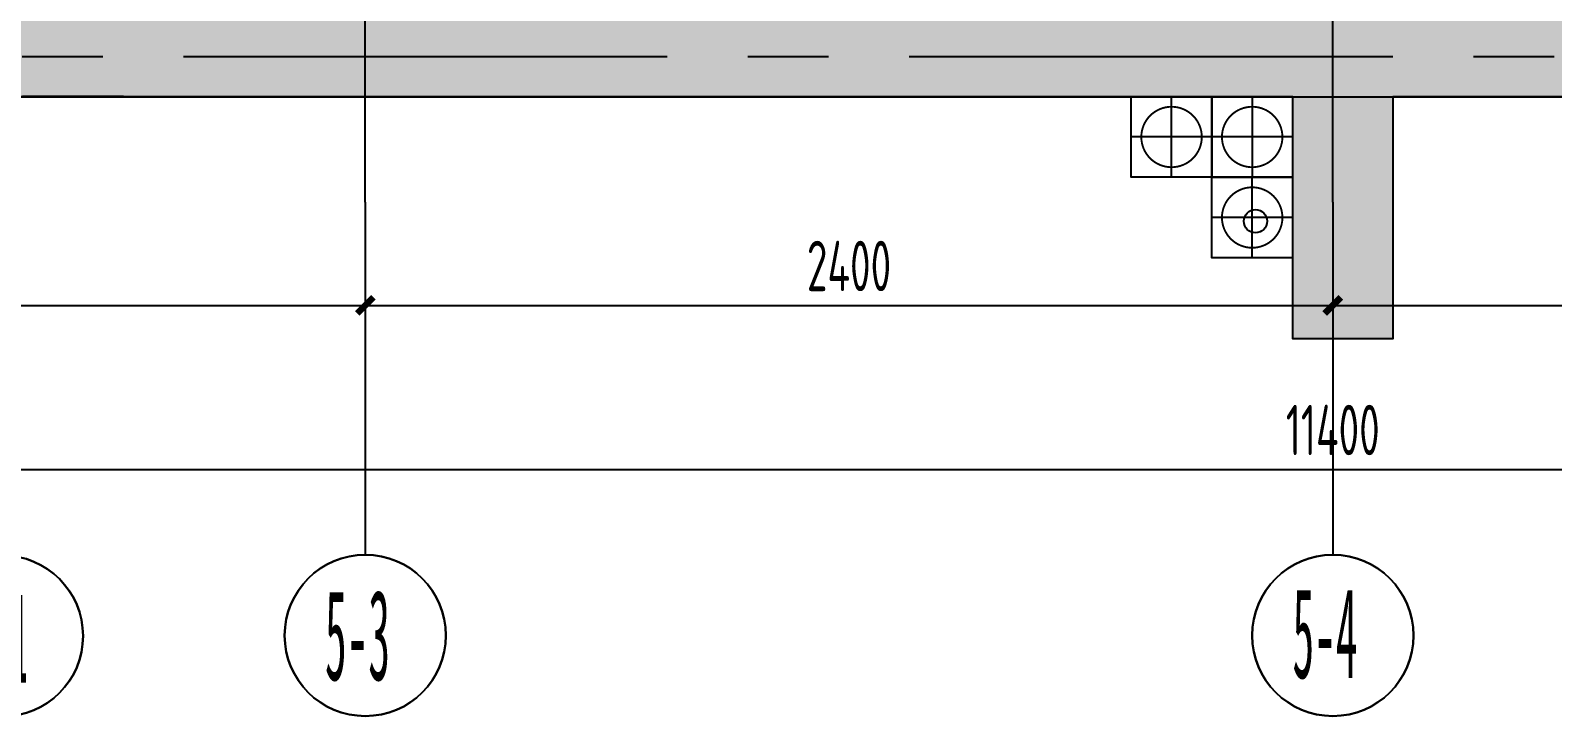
# Model space of a CAD drawing. Header units: millimetres. Extents: x -187744 to 2148, y -49419 to 6550.
# Drawn here: x -8996 to -5220, y -16750 to -15047 of the extents above; entities that cross this region are included whole.
import ezdxf
from ezdxf.enums import TextEntityAlignment as Align

# ---------------------------------------------------------------- set-up
doc = ezdxf.new("R2010")
doc.units = ezdxf.units.MM
doc.header["$LTSCALE"] = 1000
doc.header["$MEASUREMENT"] = 0
for name, pattern in [('CONTINOUS', [0]), ('DASHED2', [0.375, 0.25, -0.125]), ('M-CENTER', [1.8, 1.2, -0.2, 0.2, -0.2])]:
    doc.linetypes.add(name, pattern=pattern)
doc.layers.get('Defpoints').update_dxf_attribs({"color": 136})
for name, color, linetype in [('-F废水立管', 30, 'F废水50'), ('-Y雨水立管', 3, 'Y雨水50'), ('0w-梁1', 4, 'DASHED2'), ('1#f35层以上墙柱-col_建筑$0$1#f35层以上墙柱-col$0$Col_1#_2F$0$0q-柱0', 3, 'Continuous'), ('1#f35层以上墙柱-col_建筑$0$1#f35层以上墙柱-col$0$Col_1#_2F$0$0q-柱填充', 251, 'Continuous'), ('A-AXIS', 150, 'Continuous'), ('A-DIM', 44, 'Continuous'), ('AXIS', 150, 'Continuous'), ('AXIS_TEXT', 50, 'Continuous'), ('B1建筑尺寸', 7, 'Continuous'), ('COLUMN', 200, 'Continuous'), ('DOTE', 138, 'M-CENTER'), ('K_EQUIPMENT', 6, 'Continuous'), ('WALL', 160, 'Continuous'), ('轴字', 7, 'Continuous')]:
    doc.layers.add(name, color=color, linetype=linetype)
doc.layers.add('-给排水辅助线', color=201, linetype='Continuous', plot=False)
doc.styles.add('-linetext', font='(hs)华森字母.shx', dxfattribs={"width": 0.6, "bigfont": '(hs)华森汉字.shx'})
doc.styles.add('COMPLEX', font='COMPLEX')
doc.styles.add('H-DIM', font='archs.shx', dxfattribs={"width": 0.7})
doc.styles.add('S-黑体', font='simhei.ttf')
doc.linetypes.add('F废水50', pattern='A,50,-1,["F",-linetext,S=1.5,R=0,X=-0.75,Y=-0.75],-1', length=52)
doc.linetypes.add('Y雨水50', pattern='A,50,-1,["Y",-linetext,S=1.5,R=0,X=-0.75,Y=-0.75],-1', length=52)
doc.dimstyles.new('H_DIM_1', dxfattribs={"dimscale": 0, "dimtxt": 2.5, "dimasz": 0.8, "dimexe": 2, "dimexo": 1.5, "dimgap": 0.6, "dimtad": 1, "dimdec": 0, "dimzin": 12, "dimdsep": 46, "dimtxsty": 'H-DIM', "dimblk": 'ARCHTICK', "dimcen": 0.125, "dimclrd": 44, "dimclre": 44, "dimclrt": 50, "dimadec": 0, "dimazin": 0, "dimtfac": 1, "dimtdec": 0, "dimtix": 1, "dimtmove": 2, "dimatfit": 3, "dimldrblk": 'ARCHTICK', "dimfxl": 1, "dimtvp": 1, "dimtolj": 1, "dimtzin": 0, "dimarcsym": 0})

# ---------------------------------------------------------------- blocks, each defined once
blk = doc.blocks.new('_ArchTick')
at = {"color": 0, "linetype": 'ByBlock', "const_width": 0.4}
blk.add_lwpolyline([(-0.5, -0.5), (0.5, 0.5)], dxfattribs=at)
blk = doc.blocks.new('*D36')
at = {"layer": 'A-DIM', "color": 44, "lineweight": -2, "transparency": 16777216}
for p, q in [((-5792.1, -4461.9), (-5792.1, -5149.7)), ((5607.9, -4461.9), (5607.9, -5149.7)), ((-5792.1, -5049.7), (5607.9, -5049.7))]:
    blk.add_line(p, q, dxfattribs=at)
at = {"layer": 'Defpoints', "color": 0, "transparency": 16777216}
for p in [(-5792.1, -4386.9), (5607.9, -4386.9), (5607.9, -5049.7)]:
    blk.add_point(p, dxfattribs=at)
at = {"layer": 'A-DIM', "color": 44, "lineweight": -2, "transparency": 16777216, "xscale": 40, "yscale": 40, "zscale": 40, "rotation": 180}
blk.add_blockref('_ArchTick', (-5792.1, -5049.7), dxfattribs=at)
at = {"layer": 'A-DIM', "color": 44, "lineweight": -2, "transparency": 16777216, "xscale": 40, "yscale": 40, "zscale": 40}
blk.add_blockref('_ArchTick', (5607.9, -5049.7), dxfattribs=at)
at = {"layer": 'A-DIM', "color": 50, "transparency": 16777216, "insert": (-92.1, -4952), "char_height": 125, "attachment_point": 5, "style": 'H-DIM'}
blk.add_mtext('\\A1;11400', dxfattribs=at)
blk = doc.blocks.new('*D35')
at = {"layer": 'A-DIM', "color": 44, "lineweight": -2, "transparency": 16777216}
for p, q in [((-5792.1, -4461.9), (-5792.1, -4742.7)), ((-2492.1, -4461.9), (-2492.1, -4742.7)), ((-5792.1, -4642.7), (-2492.1, -4642.7))]:
    blk.add_line(p, q, dxfattribs=at)
at = {"layer": 'Defpoints', "color": 0, "transparency": 16777216}
for p in [(-5792.1, -4386.9), (-2492.1, -4386.9), (-2492.1, -4642.7)]:
    blk.add_point(p, dxfattribs=at)
at = {"layer": 'A-DIM', "color": 44, "lineweight": -2, "transparency": 16777216, "xscale": 40, "yscale": 40, "zscale": 40, "rotation": 180}
blk.add_blockref('_ArchTick', (-5792.1, -4642.7), dxfattribs=at)
at = {"layer": 'A-DIM', "color": 44, "lineweight": -2, "transparency": 16777216, "xscale": 40, "yscale": 40, "zscale": 40}
blk.add_blockref('_ArchTick', (-2492.1, -4642.7), dxfattribs=at)
at = {"layer": 'A-DIM', "color": 50, "transparency": 16777216, "insert": (-4142.1, -4550.2), "char_height": 125, "attachment_point": 5, "style": 'H-DIM'}
blk.add_mtext('\\A1;3300', dxfattribs=at)
blk = doc.blocks.new('*D34')
at = {"layer": 'A-DIM', "color": 44, "lineweight": -2, "transparency": 16777216}
for p, q in [((-2492.1, -4461.9), (-2492.1, -4742.7)), ((-92.1, -4461.9), (-92.1, -4742.7)), ((-2492.1, -4642.7), (-92.1, -4642.7))]:
    blk.add_line(p, q, dxfattribs=at)
at = {"layer": 'Defpoints', "color": 0, "transparency": 16777216}
for p in [(-2492.1, -4386.9), (-92.1, -4386.9), (-92.1, -4642.7)]:
    blk.add_point(p, dxfattribs=at)
at = {"layer": 'A-DIM', "color": 44, "lineweight": -2, "transparency": 16777216, "xscale": 40, "yscale": 40, "zscale": 40, "rotation": 180}
blk.add_blockref('_ArchTick', (-2492.1, -4642.7), dxfattribs=at)
at = {"layer": 'A-DIM', "color": 44, "lineweight": -2, "transparency": 16777216, "xscale": 40, "yscale": 40, "zscale": 40}
blk.add_blockref('_ArchTick', (-92.1, -4642.7), dxfattribs=at)
at = {"layer": 'A-DIM', "color": 50, "transparency": 16777216, "insert": (-1292.1, -4545), "char_height": 125, "attachment_point": 5, "style": 'H-DIM'}
blk.add_mtext('\\A1;2400', dxfattribs=at)
blk = doc.blocks.new('*D33')
at = {"layer": 'A-DIM', "color": 44, "lineweight": -2, "transparency": 16777216}
for p, q in [((-92.1, -4461.9), (-92.1, -4742.7)), ((2807.9, -4461.9), (2807.9, -4742.7)), ((-92.1, -4642.7), (2807.9, -4642.7))]:
    blk.add_line(p, q, dxfattribs=at)
at = {"layer": 'Defpoints', "color": 0, "transparency": 16777216}
for p in [(-92.1, -4386.9), (2807.9, -4386.9), (2807.9, -4642.7)]:
    blk.add_point(p, dxfattribs=at)
at = {"layer": 'A-DIM', "color": 44, "lineweight": -2, "transparency": 16777216, "xscale": 40, "yscale": 40, "zscale": 40, "rotation": 180}
blk.add_blockref('_ArchTick', (-92.1, -4642.7), dxfattribs=at)
at = {"layer": 'A-DIM', "color": 44, "lineweight": -2, "transparency": 16777216, "xscale": 40, "yscale": 40, "zscale": 40}
blk.add_blockref('_ArchTick', (2807.9, -4642.7), dxfattribs=at)
at = {"layer": 'A-DIM', "color": 50, "transparency": 16777216, "insert": (1357.9, -4547.6), "char_height": 125, "attachment_point": 5, "style": 'H-DIM'}
blk.add_mtext('\\A1;2900', dxfattribs=at)
blk = doc.blocks.new('_AXISO')
blk.add_circle((0, 0), 0.5)
at = {"layer": 'AXIS_TEXT', "style": 'COMPLEX', "width": 1.041667}
blk.add_attdef('A', text='', height=0.56, dxfattribs=at).set_placement((-0.25, -0.28), (0.25, -0.28), align=Align.FIT)
blk = doc.blocks.new('gslg002')
at = {"layer": '-给排水辅助线', "color": 251, "linetype": 'ByBlock'}
blk.add_lwpolyline([(28960.9, 54333.3), (29160.9, 54333.3), (29160.9, 54533.3), (28960.9, 54533.3)], close=True, dxfattribs=at)
at = {"layer": '-给排水辅助线', "linetype": 'ByBlock'}
for points in [[(29060.9, 54333.3), (29060.9, 54533.3)], [(28960.9, 54433.3), (29160.9, 54433.3)]]:
    blk.add_lwpolyline(points, dxfattribs=at)
at = {"const_width": 4.69}
blk.add_lwpolyline([(28985.9, 54433.3, 1), (29135.9, 54433.3, 1)], format="xyb", close=True, dxfattribs=at)
blk = doc.blocks.new('B1柱子')
at = {"layer": '1#f35层以上墙柱-col_建筑$0$1#f35层以上墙柱-col$0$Col_1#_2F$0$0q-柱填充'}
h = blk.add_hatch(color=256, dxfattribs=at)
h.dxf.hatch_style = 1
h.paths.add_polyline_path([(615891.3, 91934.4), (615891.3, 91334.4), (619191.3, 91334.4), (619191.3, 90734.4), (619441.3, 90734.4), (619441.3, 91334.4), (622291.3, 91334.4), (622291.3, 91534.5), (616141.3, 91534.4), (616141.3, 91934.4)])
at = {"layer": '1#f35层以上墙柱-col_建筑$0$1#f35层以上墙柱-col$0$Col_1#_2F$0$0q-柱0'}
blk.add_lwpolyline([(619191.3, 91334.4), (619191.3, 90734.4), (619441.3, 90734.4), (619441.3, 91334.4)], dxfattribs=at)
at = {"layer": 'WALL'}
blk.add_lwpolyline([(615891.3, 91934.4), (615891.3, 91334.4), (619191.3, 91334.4), (619191.3, 90734.4), (619441.3, 90734.4), (619441.3, 91334.4), (622291.3, 91334.4), (622291.3, 91534.5), (616141.3, 91534.4), (616141.3, 91934.4)], close=True, dxfattribs=at)
at = {"layer": '-F废水立管', "linetype": 'CONTINOUS', "ltscale": 10, "xscale": -1}
blk.add_blockref('gslg002', (648152.2, 36601.1), dxfattribs=at)
at = {"layer": '-Y雨水立管', "linetype": 'CONTINOUS', "ltscale": 10, "xscale": -1, "rotation": 90}
blk.add_blockref('gslg002', (673524.6, 120295.2), dxfattribs=at)
blk = doc.blocks.new('liang00000000')
at = {"layer": '0w-梁1', "linetype": 'DASHED2'}
blk.add_line((4069548.2, -1401305.3), (4067348.2, -1401305.3), dxfattribs=at)
blk = doc.blocks.new('QBLOCK2019073115112111')
for centre in [(-3392.1, -5463.1), (-3392.1, -5463.1), (-2492.1, -5461.9), (-2492.1, -5461.9), (-92.1, -5461.9), (-92.1, -5461.9)]:
    blk.add_circle(centre, 200)
at = {"layer": 'AXIS'}
for p, q in [((-2492.1, -4386.9), (-2492.1, -5261.9)), ((-92.1, -4386.9), (-92.1, -5261.9))]:
    blk.add_line(p, q, dxfattribs=at)
at = {"layer": 'DOTE'}
for p, q in [((-2492.1, -4386.9), (-2492.1, 4572.4)), ((-92.1, -4386.9), (-92.1, 4572.4)), ((-6542.9, -4024.9), (6625.8, -4024.9))]:
    blk.add_line(p, q, dxfattribs=at)
at = {"layer": 'A-AXIS'}
ref = blk.add_blockref('_AXISO', (-3392.1, -5463.1), dxfattribs=dict(at, xscale=-400, yscale=400, zscale=400, rotation=180))
ref.add_attrib('A', '5-2/1', dxfattribs={"layer": '轴字', "color": 2, "height": 224, "style": 'S-黑体', "width": 0.200195}).set_placement((-3492.1, -5578.9), (-3330.8, -5578.9), align=Align.FIT)
ref = blk.add_blockref('_AXISO', (-2492.1, -5461.9), dxfattribs=dict(at, xscale=-400, yscale=400, zscale=400, rotation=180))
ref.add_attrib('A', '5-3', dxfattribs={"layer": '轴字', "color": 2, "height": 224, "style": 'S-黑体', "width": 0.333659}).set_placement((-2592.1, -5572.7), (-2430.8, -5572.7), align=Align.FIT)
ref = blk.add_blockref('_AXISO', (-92.1, -5461.9), dxfattribs=dict(at, xscale=-400, yscale=400, zscale=400, rotation=180))
ref.add_attrib('A', '5-4', dxfattribs={"layer": '轴字', "color": 2, "height": 224, "style": 'S-黑体', "width": 0.333659}).set_placement((-192.1, -5567.6), (-30.8, -5567.6), align=Align.FIT)
at = {"layer": 'AXIS_TEXT', "style": 'COMPLEX', "width": 1.041667}
for p, p2 in [((-5892.1, 5527.8), (-5692.1, 5527.8)), ((-5892.1, 5527.8), (-5692.1, 5527.8)), ((-5192.1, 5527.8), (-4992.1, 5527.8)), ((-5192.1, 5527.8), (-4992.1, 5527.8)), ((-3492.1, 5527.8), (-3292.1, 5527.8)), ((-3492.1, 5527.8), (-3292.1, 5527.8)), ((-2592.1, 5527.8), (-2392.1, 5527.8)), ((-2592.1, 5527.8), (-2392.1, 5527.8)), ((-192.1, 5527.8), (7.9, 5527.8)), ((-192.1, 5527.8), (7.9, 5527.8)), ((2707.9, 5527.8), (2907.9, 5527.8)), ((2707.9, 5527.8), (2907.9, 5527.8)), ((4507.9, 5527.8), (4707.9, 5527.8)), ((4507.9, 5527.8), (4707.9, 5527.8)), ((5507.9, 5527.8), (5707.9, 5527.8)), ((5507.9, 5527.8), (5707.9, 5527.8)), ((-7660.5, 3713.1), (-7460.5, 3713.1)), ((-7660.5, 3713.1), (-7460.5, 3713.1)), ((7521.1, 3713.1), (7521.6, 3713.1)), ((7521.1, 3713.1), (7521.6, 3713.1)), ((-7660.5, 2463.1), (-7460.5, 2463.1)), ((-7660.5, 2463.1), (-7460.5, 2463.1)), ((7521.1, 2463.1), (7521.6, 2463.1)), ((7521.1, 2463.1), (7521.6, 2463.1)), ((-7660.5, 1413.1), (-7460.5, 1413.1)), ((-7660.5, 1413.1), (-7460.5, 1413.1)), ((7521.1, 1413.1), (7521.6, 1413.1)), ((7521.1, 1413.1), (7521.6, 1413.1)), ((-7660.5, 263.1), (-7460.5, 263.1)), ((-7660.5, 263.1), (-7460.5, 263.1)), ((7521.1, 263.1), (7521.6, 263.1)), ((7521.1, 263.1), (7521.6, 263.1)), ((-7660.5, -736.9), (-7460.5, -736.9)), ((-7660.5, -736.9), (-7460.5, -736.9)), ((7521.1, -736.9), (7521.6, -736.9)), ((7521.1, -736.9), (7521.6, -736.9)), ((-7660.5, -1436.9), (-7460.5, -1436.9)), ((-7660.5, -1436.9), (-7460.5, -1436.9)), ((7521.1, -1436.9), (7521.6, -1436.9)), ((7521.1, -1436.9), (7521.6, -1436.9)), ((-7660.5, -2536.9), (-7460.5, -2536.9)), ((-7660.5, -2536.9), (-7460.5, -2536.9)), ((7521.1, -2536.9), (7521.6, -2536.9)), ((7521.1, -2536.9), (7521.6, -2536.9)), ((-7660.5, -4136.9), (-7460.5, -4136.9)), ((-7660.5, -4136.9), (-7460.5, -4136.9)), ((7521.1, -4136.9), (7521.6, -4136.9)), ((7521.1, -4136.9), (7521.6, -4136.9)), ((-5892.1, -5349.9), (-5891.6, -5349.9)), ((-5892.1, -5349.9), (-5891.6, -5349.9)), ((-5192.1, -5349.9), (-5191.6, -5349.9)), ((-5192.1, -5349.9), (-5191.6, -5349.9)), ((-3492.1, -5351.1), (-3491.6, -5351.1)), ((-3492.1, -5351.1), (-3491.6, -5351.1)), ((-2592.1, -5349.9), (-2591.6, -5349.9)), ((-2592.1, -5349.9), (-2591.6, -5349.9)), ((-192.1, -5349.9), (-191.6, -5349.9)), ((-192.1, -5349.9), (-191.6, -5349.9)), ((2707.9, -5349.9), (2708.4, -5349.9)), ((2707.9, -5349.9), (2708.4, -5349.9)), ((4507.9, -5349.9), (4508.4, -5349.9)), ((4507.9, -5349.9), (4508.4, -5349.9)), ((5507.9, -5349.9), (5508.4, -5349.9)), ((5507.9, -5349.9), (5508.4, -5349.9))]:
    blk.add_attdef('A', text='', height=224, dxfattribs=at).set_placement(p, p2, align=Align.FIT)
at = {"layer": 'A-DIM'}
for p1, p2, distance, picture, middle in [((-5792.1, -4386.9), (5607.9, -4386.9), -662.9, '*D36', (-92.1, -4952)), ((-5792.1, -4386.9), (-2492.1, -4386.9), -255.9, '*D35', (-4142.1, -4550.2)), ((-2492.1, -4386.9), (-92.1, -4386.9), -255.9, '*D34', (-1292.1, -4545)), ((-92.1, -4386.9), (2807.9, -4386.9), -255.9, '*D33', (1357.9, -4547.6))]:
    dim = blk.add_aligned_dim(p1=p1, p2=p2, distance=distance, dimstyle='H_DIM_1', override={"dimscale": 50}, dxfattribs=at)
    dim.commit()
    dim.dimension.update_dxf_attribs({"geometry": picture, "text_midpoint": middle})

msp = doc.modelspace()

# ---------------------------------------------------------------- linework, layer by layer
at = {"layer": 'COLUMN'}
msp.add_lwpolyline([(-5865.4, -15211.5), (-5865.4, -15811.5), (-5615.4, -15811.5), (-5615.4, -15211.5)], dxfattribs=at)
at = {"layer": 'K_EQUIPMENT'}
msp.add_circle((-5957.2, -15520.6), 28.8, dxfattribs=at)
at = {"layer": 'WALL'}
msp.add_line((-9065.4, -15211.5), (-1515.4, -15211.5), dxfattribs=at)

# ---------------------------------------------------------------- block references
at = {"layer": '-F废水立管', "linetype": 'CONTINOUS', "ltscale": 10, "xscale": -1}
msp.add_blockref('gslg002', (22895.5, -69744.8), dxfattribs=at)
at = {"layer": '-Y雨水立管', "linetype": 'CONTINOUS', "ltscale": 10, "xscale": -1, "rotation": 90}
msp.add_blockref('gslg002', (48467.9, 13749.4), dxfattribs=at)
msp.add_blockref('B1柱子', (-625056.7, -106545.8))
at = {"layer": '0w-梁1'}
msp.add_blockref('liang00000000', (-4078313.6, 1386093.9), dxfattribs=at)
at = {"layer": 'B1建筑尺寸', "linetype": 'Continuous'}
msp.add_blockref('QBLOCK2019073115112111', (-5673.3, -11086.6), dxfattribs=at)

doc.saveas('drawing.dxf')
